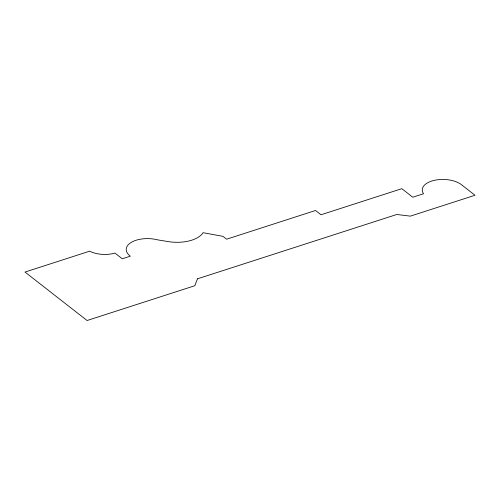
<?xml version="1.0" encoding="UTF-8"?>
<svg xmlns="http://www.w3.org/2000/svg" width="500" height="500" viewBox="0 0 500 500"><rect width="100%" height="100%" fill="white"/><g stroke="black" fill="none" stroke-linecap="round" stroke-linejoin="round"><path stroke-width="0.75" d="M197.438 278.837L194.831 285.719L87.075 320.513L25 272.056L89.656 251.181A20.725 10.613 1.9 0 0 114.944 253.088L122.25 258.788L130.331 256.181A22.269 11.4 1.9 0 1 131.35 242.319A22.269 11.4 1.9 0 1 157.794 239.887L168.912 241.706A28.663 14.675 1.9 0 0 203.069 232.7L222.969 236.344L226.625 239.194L315.525 210.494L321 214.769L401.819 188.681L412.769 197.231L423.55 193.75A21.5 11.013 1.9 0 1 434.525 180.287A21.5 11.013 1.9 0 1 462.219 185.294L475 195.269L410.344 216.144L396.788 214.481L197.438 278.837"/></g></svg>
